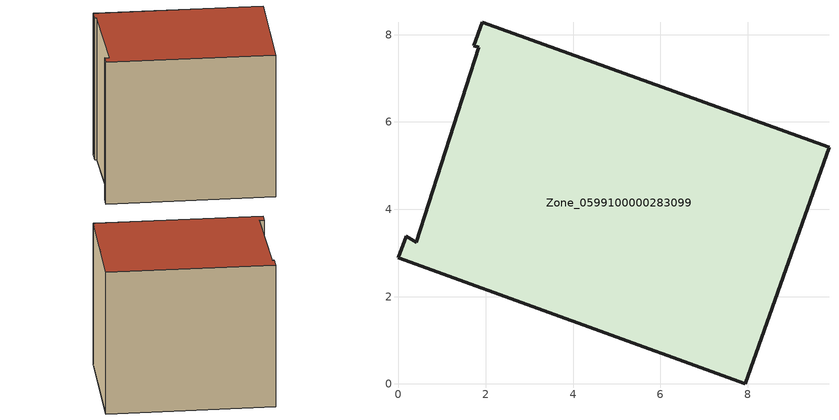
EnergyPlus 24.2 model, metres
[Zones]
Zone_0599100000283099
 floor ground (C_G): 0,2.89 0.18,3.39 0.4,3.25 1.84,7.72 1.73,7.75 1.92,8.29 9.86,5.42 7.94,0 z0.57
 wall outside (C_F): 7.94,0 9.86,5.42 1.92,8.29 1.73,7.75 1.84,7.72 0.4,3.25 0.18,3.39 0,2.89 7.94,0 z0.57:8.31
 roof outside (C_R): 0.18,3.39 0,2.89 7.94,0 9.86,5.42 1.92,8.29 1.73,7.75 1.84,7.72 0.4,3.25 z8.31
[BUILDING]
Pand.0599100000283099: North Axis=0; Terrain=City; Loads Convergence Tolerance Value=0.04; Temperature Convergence Tolerance Value=0.4; Solar Distribution=FullExterior; Maximum Number of Warmup Days=25; Minimum Number of Warmup Days=1
[Site:Location]
Rotterdam.The.Hague.AP_ZH_NLD Design_Conditions: Latitude=51.96; Longitude=4.45; Time Zone=1; Elevation=-4.5
[SITE:GROUNDTEMPERATURE:BUILDINGSURFACE]
18, 18, 18, 18, 18, 18, 18, 18, 18, 18, 18, 18
[MATERIAL] Thermal Absorptance=0.9; Solar Absorptance=0.7; Visible Absorptance=0.7
Name | Roughness | Thickness | Conductivity | Density | Specific Heat
G.TI.1965-1974 | MediumSmooth | 0.15 | 0.882353 | 540 | 1210
F.TI.1965-1974 | Rough | 0.3 | 0.697674 | 1920 | 840
R.TI.1965-1974 | MediumRough | 0.2 | 0.232558 | 1500 | 1000
[CONSTRUCTION]
C_G: G.TI.1965-1974
C_F: F.TI.1965-1974
C_R: R.TI.1965-1974
[ZONE]
Zone_0599100000283099: Type=1; Multiplier=1; Ceiling Height=Autocalculate; Volume=Autocalculate; Floor Area=autocalculate; Part of Total Floor Area=Yes
[ZONEINFILTRATION:DESIGNFLOWRATE]
Infil_Zone_0599100000283099: Zone or ZoneList or Space or SpaceList=Zone_0599100000283099; Schedule=AlwaysOn; Design Flow Rate Calculation Method=Flow/Area; Flow Rate per Floor Area=0.003; Constant Term Coefficient=1; Temperature Term Coefficient=0; Velocity Term Coefficient=0; Velocity Squared Term Coefficient=0
[HVACTEMPLATE:ZONE:IDEALLOADSAIRSYSTEM]
Zone_0599100000283099: Maximum Heating Supply Air Temperature=50; Minimum Cooling Supply Air Temperature=13; Maximum Heating Supply Air Humidity Ratio=0.0156; Minimum Cooling Supply Air Humidity Ratio=0.0077; Heating Limit=NoLimit; Cooling Limit=NoLimit; Dehumidification Control Type=ConstantSensibleHeatRatio; Cooling Sensible Heat Ratio=0.7; Dehumidification Setpoint=60; Humidification Control Type=None; Humidification Setpoint=30; Outdoor Air Method=None; Outdoor Air Flow Rate per Person=0.00944; Outdoor Air Flow Rate per Zone Floor Area=0; Outdoor Air Flow Rate per Zone=0; Demand Controlled Ventilation Type=None; Outdoor Air Economizer Type=NoEconomizer; Heat Recovery Type=None; Sensible Heat Recovery Effectiveness=0.7; Latent Heat Recovery Effectiveness=0.65
[ZONECONTROL:THERMOSTAT]
ThermostatControl_Zone_0599100000283099: Zone or ZoneList=Zone_0599100000283099; Control Type Schedule=DualSetpointControlType; Control 1=Thermostat_Zone_0599100000283099; Temperature Difference Between Cutout And Setpoint=0
[THERMOSTATSETPOINT:DUALSETPOINT]
Thermostat_Zone_0599100000283099: Heating Setpoint Temperature Schedule=HeatingSetpoint_Zone_0599100000283099; Cooling Setpoint Temperature Schedule=CoolingSetpoint_Zone_0599100000283099
[SCHEDULE:COMPACT]
HeatingSetpoint_Zone_0599100000283099: Through: 12/31, For: AllDays, Until: 24:00, 21
CoolingSetpoint_Zone_0599100000283099: Through: 12/31, For: AllDays, Until: 24:00, 24
DualSetpointControlType: Through: 12/31, For: AllDays, Until: 24:00, 4
AlwaysOn: Through: 12/31, For: AllDays, Until: 24:00, 1
